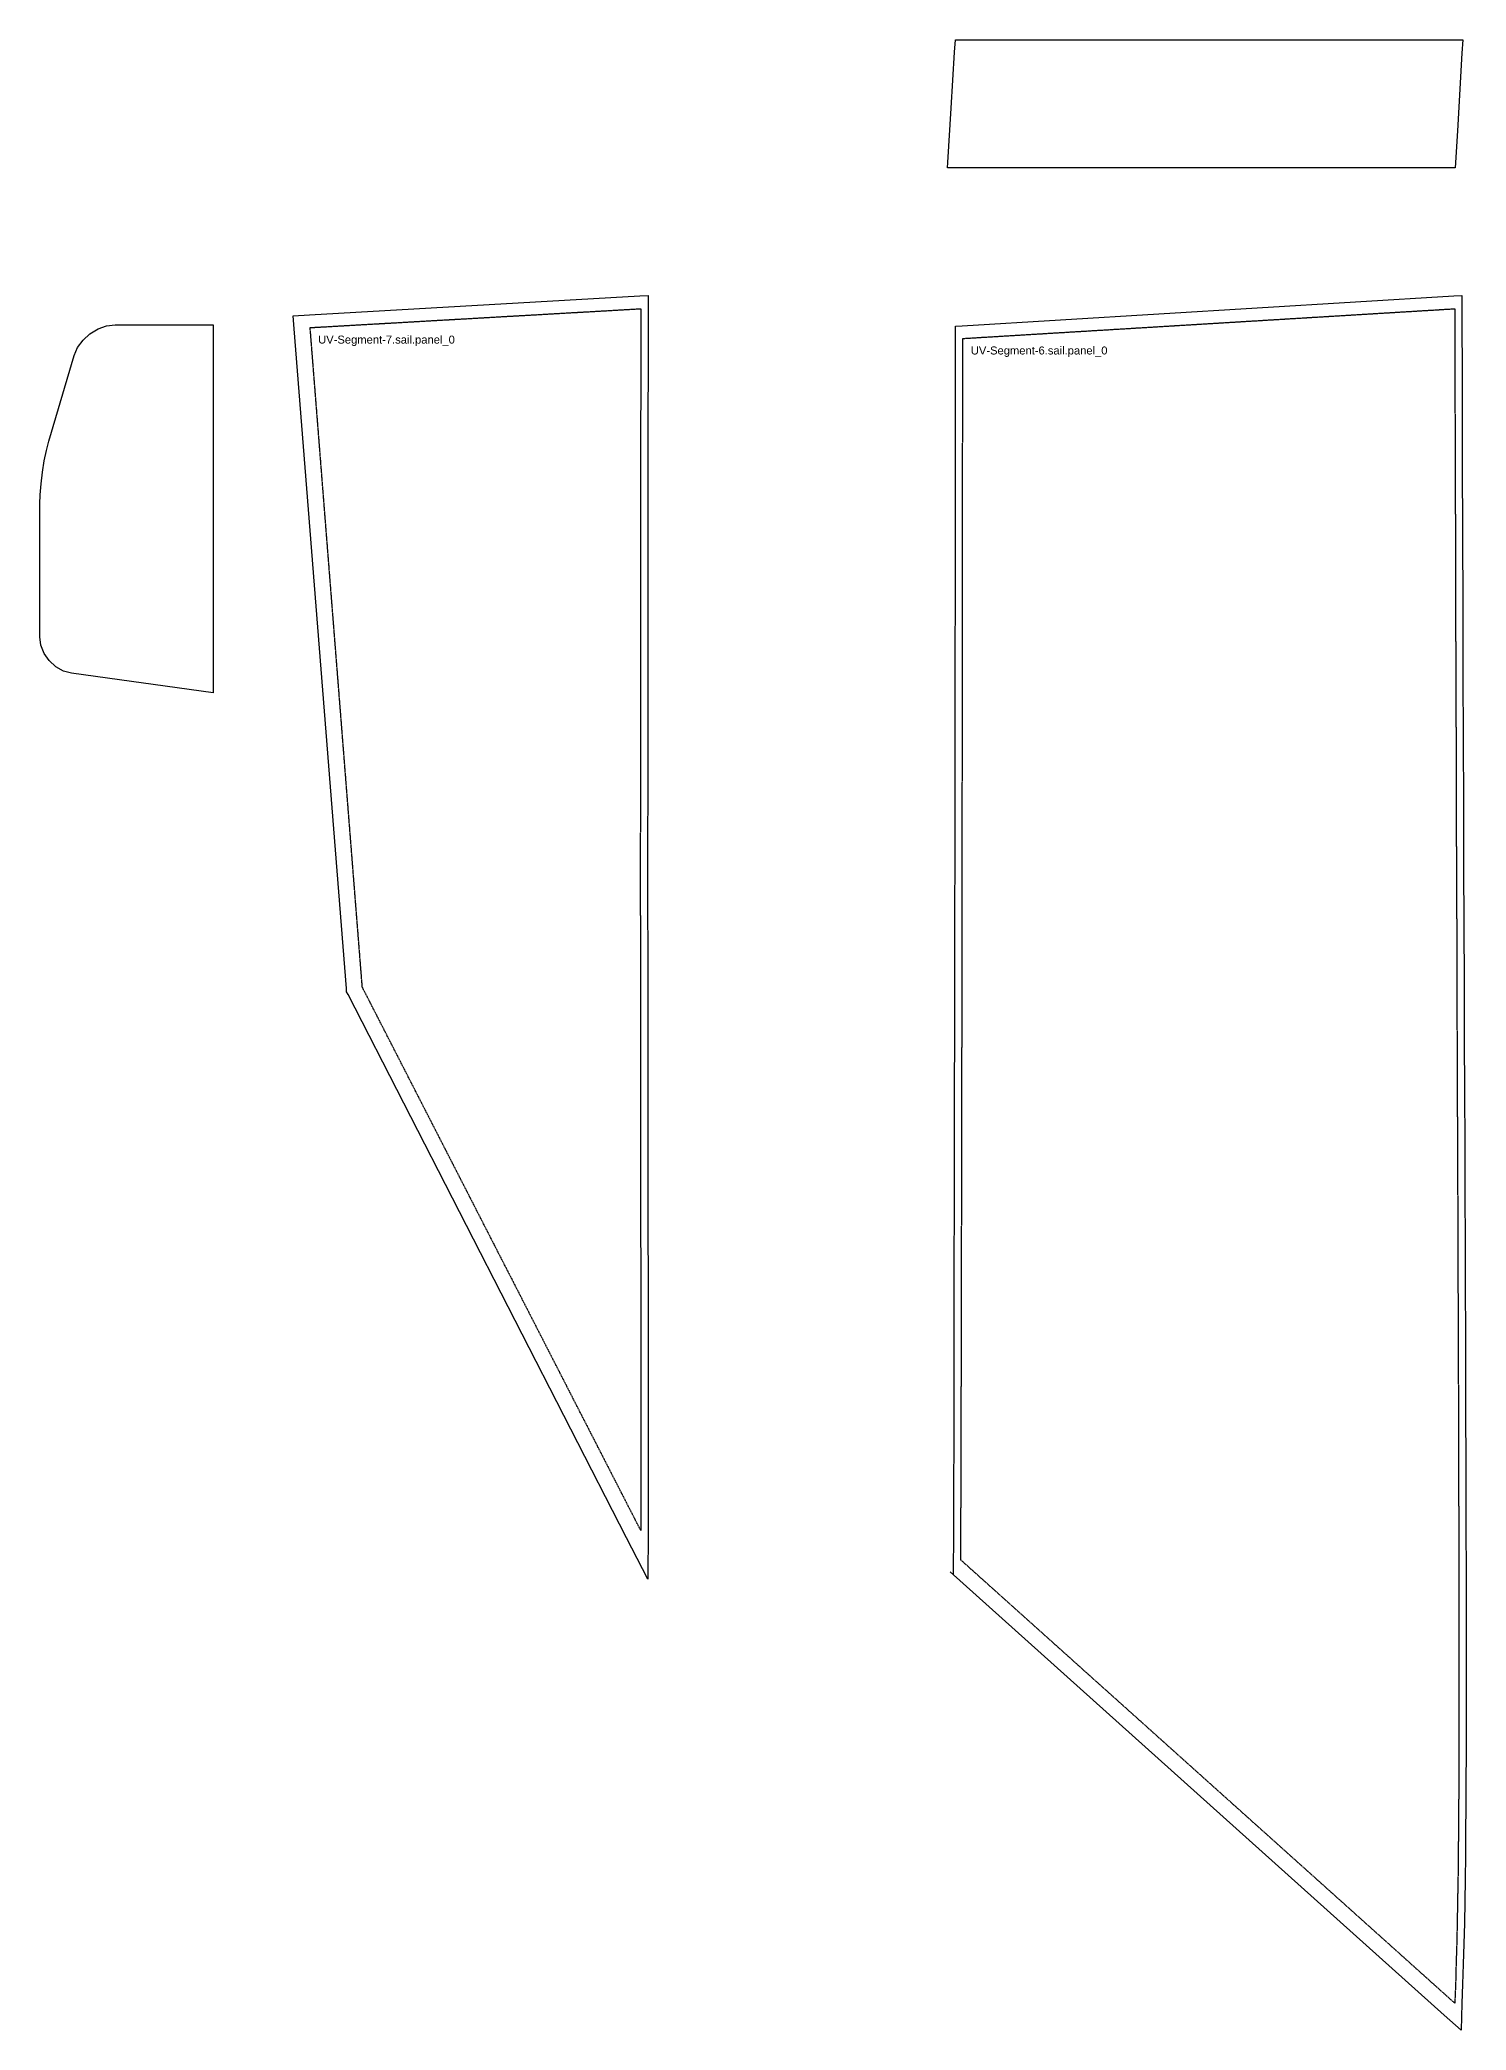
# Model space of a CAD drawing. Extents: x -6625 to 13075, y -6513 to 4488.
# Drawn here: x -5456 to -4564, y 978 to 2221 of the extents above; entities that cross this region are included whole.
import ezdxf

# ---------------------------------------------------------------- set-up
doc = ezdxf.new("R2010")
doc.units = 0
doc.linetypes.add('DASHED', pattern=[0.6, 0.5, -0.1])
for name, color, linetype in [('cut', 7, 'CONTINUOUS'), ('patches', 4, 'CONTINUOUS'), ('seam', 1, 'DASHED'), ('text', 3, 'CONTINUOUS')]:
    doc.layers.add(name, color=color, linetype=linetype)
doc.styles.get("Standard").update_dxf_attribs({"font": 'arial.ttf'})

# ---------------------------------------------------------------- blocks, each defined once
blk = doc.blocks.new('Ventus-11_Segment-6.sail_(13)')
at = {"layer": 'cut'}
blk.add_polyline3d([(4.5, 8.3, 0), (4.5, 0, 0), (4.6, -48.6, 0), (4.7, -95.6, 0), (4.9, -141.2, 0), (5, -185.3, 0), (5.1, -228.1, 0), (5.3, -269.4, 0), (5.4, -309.3, 0), (5.5, -347.9, 0), (5.7, -385.2, 0), (5.8, -421.3, 0), (5.9, -456.1, 0), (6, -489.6, 0), (6.2, -522, 0), (6.3, -553.3, 0), (6.4, -583.3, 0), (6.5, -612.3, 0), (6.6, -640.2, 0), (6.7, -667.1, 0), (6.8, -693, 0), (6.9, -717.9, 0), (6.9, -741.9, 0), (7, -764.9, 0), (7.1, -787, 0), (7.1, -808.3, 0), (7.1, -828.8, 0), (7.1, -848.5, 0), (7.1, -867.4, 0), (7.1, -885.6, 0), (7.1, -903, 0), (7, -919.9, 0), (6.9, -936, 0), (6.8, -951.6, 0), (6.6, -966.7, 0), (6.5, -981.2, 0), (6.2, -995.2, 0), (6, -1008.7, 0), (5.7, -1021.8, 0), (5.3, -1034.5, 0), (4.9, -1046.9, 0), (4.5, -1059, 0), (3.9, -1075.7, 0), (3.9, -1075.7, 0), (-6.7, -1066.2, 0), (-315.4, -789.2, 0), (-313.2, -791.2, 0), (-313.2, -791.2, 0), (-313.2, -781.8, 0), (-313.1, -773.4, 0), (-313.1, -764.7, 0), (-313.1, -755.8, 0), (-313, -746.5, 0), (-313, -736.9, 0), (-313, -726.9, 0), (-312.9, -716.6, 0), (-312.9, -705.8, 0), (-312.9, -694.6, 0), (-312.9, -682.9, 0), (-312.8, -670.8, 0), (-312.8, -658.2, 0), (-312.8, -645.1, 0), (-312.7, -631.5, 0), (-312.7, -617.2, 0), (-312.7, -602.4, 0), (-312.7, -587.1, 0), (-312.6, -571.1, 0), (-312.6, -554.4, 0), (-312.6, -537.1, 0), (-312.5, -519.1, 0), (-312.5, -500.4, 0), (-312.5, -480.9, 0), (-312.4, -460.8, 0), (-312.4, -439.8, 0), (-312.3, -418.1, 0), (-312.3, -395.5, 0), (-312.3, -372.1, 0), (-312.2, -347.9, 0), (-312.2, -322.8, 0), (-312.2, -296.7, 0), (-312.1, -269.8, 0), (-312.1, -241.9, 0), (-312.1, -213.1, 0), (-312, -183.2, 0), (-312, -152.4, 0), (-312, -120.6, 0), (-312, -87.6, 0), (-311.9, -53.7, 0), (-311.9, -18.6, 0), (-311.9, -10.9, 0), (-311.9, -10.9, 0), (-307.9, -10.6, 0), (-0.5, 8, 0), (4.5, 8.3, 0)], dxfattribs=at)
at = {"layer": 'seam'}
blk.add_polyline3d([(0, 0, 0), (0.1, -48.6, 0), (0.2, -95.6, 0), (0.4, -141.2, 0), (0.5, -185.4, 0), (0.6, -228.1, 0), (0.8, -269.4, 0), (0.9, -309.3, 0), (1, -347.9, 0), (1.2, -385.3, 0), (1.3, -421.3, 0), (1.4, -456.1, 0), (1.5, -489.6, 0), (1.7, -522, 0), (1.8, -553.2, 0), (1.9, -583.3, 0), (2, -612.3, 0), (2.1, -640.3, 0), (2.2, -667.1, 0), (2.3, -693, 0), (2.4, -717.9, 0), (2.4, -741.9, 0), (2.5, -764.9, 0), (2.6, -787, 0), (2.6, -808.3, 0), (2.6, -828.8, 0), (2.6, -848.5, 0), (2.6, -867.4, 0), (2.6, -885.5, 0), (2.6, -903, 0), (2.5, -919.8, 0), (2.4, -936, 0), (2.3, -951.6, 0), (2.1, -966.6, 0), (2, -981.1, 0), (1.7, -995.1, 0), (1.5, -1008.6, 0), (1.2, -1021.7, 0), (0.8, -1034.4, 0), (0.5, -1046.8, 0), (0, -1058.8, 0), (0, -1058.8, 0), (-308.7, -781.8, 0), (-308.7, -781.8, 0), (-308.6, -773.4, 0), (-308.6, -764.8, 0), (-308.6, -755.8, 0), (-308.5, -746.5, 0), (-308.5, -736.9, 0), (-308.5, -726.9, 0), (-308.4, -716.6, 0), (-308.4, -705.8, 0), (-308.4, -694.6, 0), (-308.4, -683, 0), (-308.3, -670.8, 0), (-308.3, -658.2, 0), (-308.3, -645.1, 0), (-308.2, -631.5, 0), (-308.2, -617.2, 0), (-308.2, -602.5, 0), (-308.2, -587.1, 0), (-308.1, -571.1, 0), (-308.1, -554.4, 0), (-308.1, -537.1, 0), (-308, -519.1, 0), (-308, -500.4, 0), (-308, -481, 0), (-307.9, -460.8, 0), (-307.9, -439.8, 0), (-307.8, -418.1, 0), (-307.8, -395.5, 0), (-307.8, -372.1, 0), (-307.7, -347.9, 0), (-307.7, -322.8, 0), (-307.7, -296.7, 0), (-307.6, -269.8, 0), (-307.6, -241.9, 0), (-307.6, -213.1, 0), (-307.5, -183.2, 0), (-307.5, -152.4, 0), (-307.5, -120.6, 0), (-307.5, -87.6, 0), (-307.4, -53.7, 0), (-307.4, -18.6, 0), (-307.4, -18.6, 0), (0, 0, 0), (0, 0, 0)], dxfattribs=at)
at = {"layer": 'text'}
blk.add_text('UV-Segment-6.sail.panel_0', height=5, dxfattribs=at).set_placement((-302.4, -28.6))
blk = doc.blocks.new('Ventus-11_Segment-7.sail_(14)')
at = {"layer": 'cut'}
blk.add_polyline3d([(4.5, 8.3, 0), (4.5, 0, 0), (4.5, -35.1, 0), (4.4, -69.1, 0), (4.4, -102, 0), (4.4, -133.9, 0), (4.3, -164.7, 0), (4.3, -194.5, 0), (4.3, -223.4, 0), (4.3, -251.3, 0), (4.3, -278.2, 0), (4.3, -304.3, 0), (4.2, -329.4, 0), (4.2, -353.6, 0), (4.2, -377, 0), (4.3, -399.6, 0), (4.3, -421.3, 0), (4.3, -442.3, 0), (4.3, -462.5, 0), (4.3, -481.9, 0), (4.3, -500.6, 0), (4.3, -518.6, 0), (4.4, -535.9, 0), (4.4, -552.6, 0), (4.4, -568.6, 0), (4.4, -584, 0), (4.5, -598.8, 0), (4.5, -613, 0), (4.5, -626.6, 0), (4.5, -639.8, 0), (4.6, -652.4, 0), (4.6, -664.5, 0), (4.6, -676.1, 0), (4.6, -687.3, 0), (4.6, -698.1, 0), (4.6, -708.5, 0), (4.6, -718.5, 0), (4.6, -728.1, 0), (4.6, -737.4, 0), (4.6, -746.4, 0), (4.5, -755.1, 0), (4.5, -763.5, 0), (4.4, -793.9, 0), (4.4, -793.9, 0), (-8.9, -768, 0), (-182.9, -428.6, 0), (-183.8, -426.8, 0), (-183.8, -426.8, 0), (-183.9, -424.8, 0), (-216.6, -12.6, 0), (-217.3, -4.4, 0), (-217.3, -4.4, 0), (-207.1, -3.8, 0), (-0.5, 8, 0), (4.5, 8.3, 0)], dxfattribs=at)
at = {"layer": 'seam'}
blk.add_polyline3d([(0, 0, 0), (0, -35.1, 0), (-0.1, -69.1, 0), (-0.1, -102, 0), (-0.1, -133.9, 0), (-0.2, -164.7, 0), (-0.2, -194.5, 0), (-0.2, -223.4, 0), (-0.2, -251.3, 0), (-0.2, -278.2, 0), (-0.2, -304.3, 0), (-0.3, -329.4, 0), (-0.3, -353.6, 0), (-0.3, -377, 0), (-0.2, -399.6, 0), (-0.2, -421.3, 0), (-0.2, -442.3, 0), (-0.2, -462.5, 0), (-0.2, -481.9, 0), (-0.2, -500.6, 0), (-0.2, -518.6, 0), (-0.1, -535.9, 0), (-0.1, -552.6, 0), (-0.1, -568.6, 0), (-0.1, -584, 0), (0, -598.8, 0), (0, -613, 0), (0, -626.6, 0), (0, -639.8, 0), (0.1, -652.4, 0), (0.1, -664.5, 0), (0.1, -676.1, 0), (0.1, -687.3, 0), (0.1, -698.1, 0), (0.1, -708.5, 0), (0.1, -718.5, 0), (0.1, -728.1, 0), (0.1, -737.4, 0), (0.1, -746.4, 0), (0, -755.1, 0), (0, -763.5, 0), (0, -763.5, 0), (-174, -424, 0), (-174, -424, 0), (-206.6, -11.8, 0), (-206.6, -11.8, 0), (0, 0, 0), (0, 0, 0)], dxfattribs=at)
at = {"layer": 'text'}
blk.add_text('UV-Segment-7.sail.panel_0', height=5, dxfattribs=at).set_placement((-201.6, -21.8))
blk = doc.blocks.new('Ventus-11_Segment-6.sail_(34)')
at = {"layer": 'patches'}
blk.add_polyline3d([(5, 8, 0), (4.5, -0.3, 0), (1.7, -48.8, 0), (0.3, -71.9, 0), (-316.9, -71.9, 0), (-316.7, -68.6, 0), (-314.6, -34.7, 0), (-312.5, 0.3, 0), (-312, 8, 0), (5, 8, 0)], dxfattribs=at)
blk = doc.blocks.new('Ventus-11_Segment-9.tube_(35)')
at = {"layer": 'patches'}
blk.add_polyline3d([(0, 0, 0), (0, -230, 0), (-88.6, -217.7, 0), (-93.7, -216.4, 0), (-98.5, -213.7, 0), (-102.6, -209.9, 0), (-105.7, -205.4, 0), (-107.7, -200.3, 0), (-108.4, -195, 0), (-108.4, -112, 0), (-108.2, -106.2, 0), (-107.6, -99.4, 0), (-106.7, -92.2, 0), (-105.6, -85.1, 0), (-104.2, -78.5, 0), (-102.7, -72.8, 0), (-86.9, -19.2, 0), (-84.8, -14.2, 0), (-81.4, -9.6, 0), (-77.1, -5.6, 0), (-72, -2.6, 0), (-66.7, -0.7, 0), (-61.3, 0, 0)], close=True, dxfattribs=at)

msp = doc.modelspace()

# ---------------------------------------------------------------- block references
for name, p in [('Ventus-11_Segment-6.sail_(34)', (-4571.4, 2213.2)), ('Ventus-11_Segment-7.sail_(14)', (-5080, 2053.2)), ('Ventus-11_Segment-6.sail_(13)', (-4571.4, 2053.2)), ('Ventus-11_Segment-9.tube_(35)', (-5347.1, 2043.2))]:
    msp.add_blockref(name, p)

doc.saveas('drawing.dxf')
